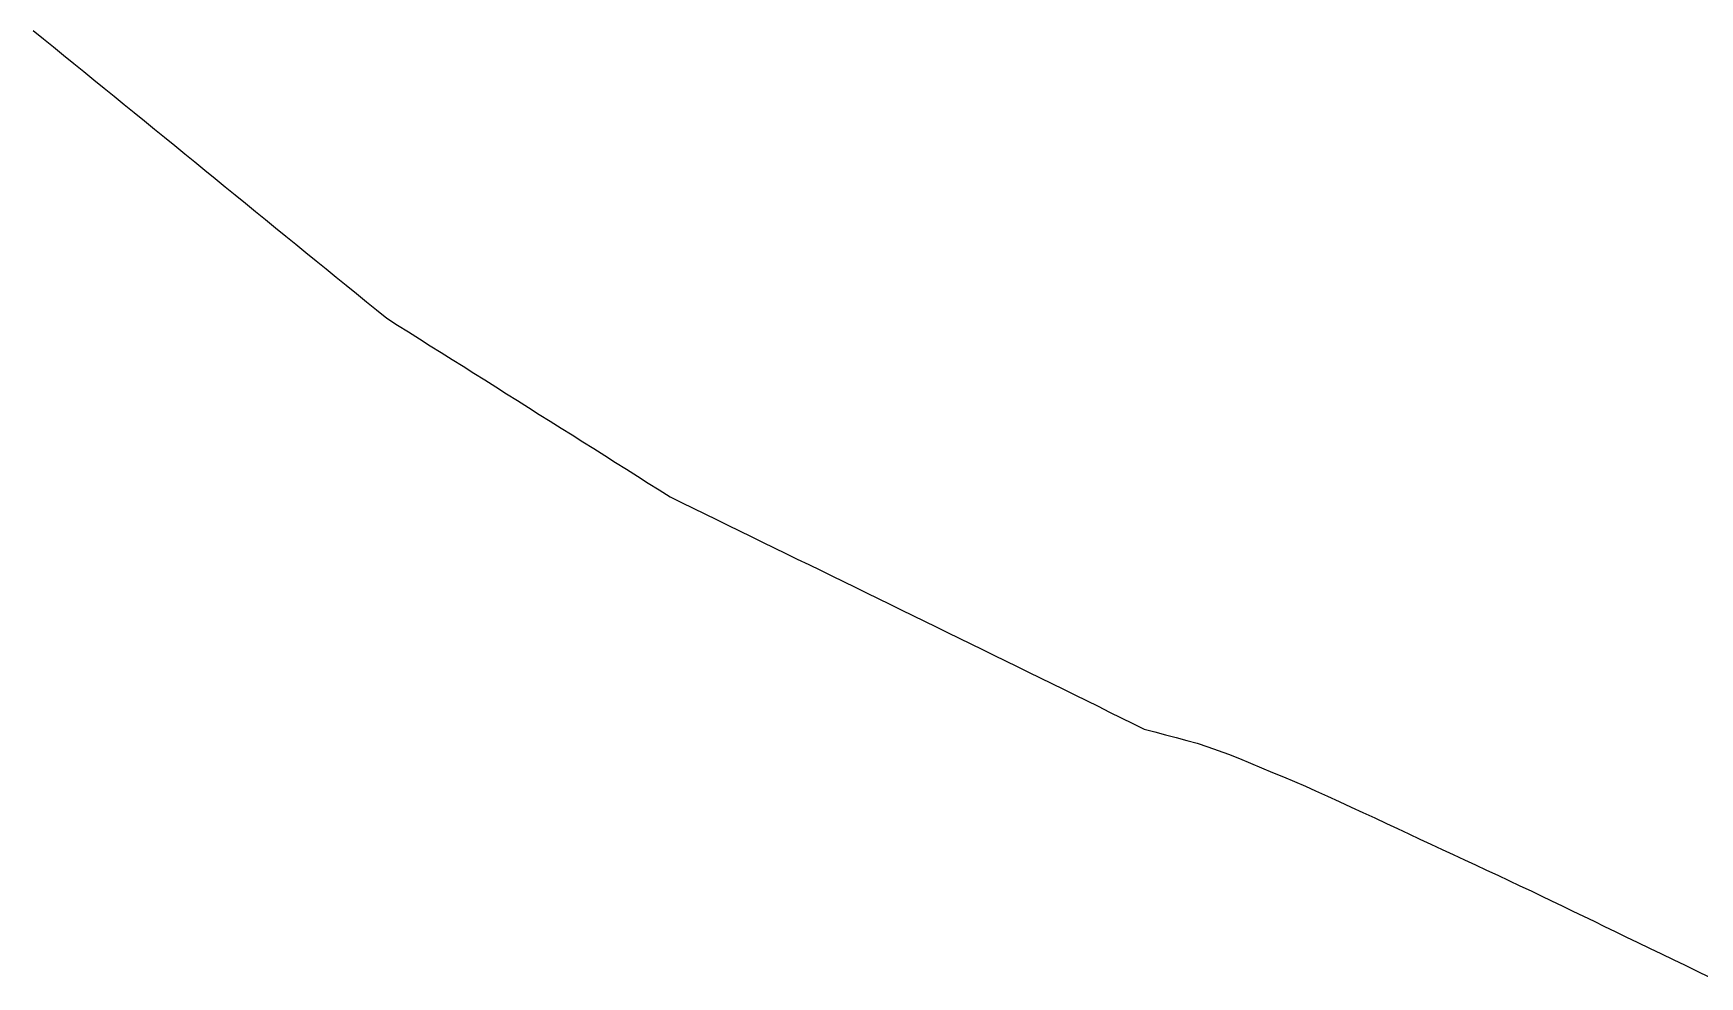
# Model space of a CAD drawing. Header units: inches. Extents: x 130170 to 284068, y 377793 to 804530.
# Drawn here: x 210605 to 211869, y 636775 to 637491 of the extents above; entities that cross this region are included whole.
import ezdxf

# ---------------------------------------------------------------- set-up
doc = ezdxf.new("R2010")
doc.units = ezdxf.units.IN
doc.header["$MEASUREMENT"] = 0
doc.layers.add('muni_il', color=7, linetype='Continuous')

msp = doc.modelspace()

# ---------------------------------------------------------------- linework, layer by layer
at = {"layer": 'muni_il'}
msp.add_lwpolyline([(210604.5, 637492.8), (210612.2, 637486.6), (210619.9, 637480.4), (210627.5, 637474.1), (210635.2, 637467.9), (210642.8, 637461.6), (210650.5, 637455.4), (210658.2, 637449.2), (210665.8, 637442.9), (210673.5, 637436.7), (210681.1, 637430.5), (210688.8, 637424.2), (210696.4, 637418), (210704.1, 637411.8), (210711.8, 637405.5), (210719.4, 637399.3), (210727.1, 637393.1), (210734.7, 637386.8), (210742.4, 637380.6), (210750.1, 637374.3), (210757.7, 637368.1), (210765.4, 637361.9), (210773, 637355.6), (210780.7, 637349.4), (210788.3, 637343.2), (210796, 637336.9), (210803.7, 637330.7), (210811.3, 637324.5), (210819, 637318.2), (210826.6, 637312), (210834.3, 637305.7), (210841.9, 637299.5), (210849.6, 637293.3), (210857.3, 637287), (210864.9, 637280.8), (210872.6, 637274.6), (210880.9, 637269.4), (210889.1, 637264.1), (210897.4, 637258.9), (210905.7, 637253.7), (210913.9, 637248.5), (210922.2, 637243.3), (210930.5, 637238.1), (210938.7, 637232.9), (210947, 637227.7), (210955.3, 637222.5), (210963.5, 637217.3), (210971.8, 637212), (210980.1, 637206.8), (210988.3, 637201.6), (210996.6, 637196.4), (211004.9, 637191.2), (211013.2, 637186), (211021.4, 637180.8), (211029.7, 637175.6), (211038, 637170.4), (211046.2, 637165.2), (211054.5, 637160), (211062.8, 637154.7), (211071, 637149.5), (211079.3, 637144.3), (211087.6, 637139.1), (211096.3, 637134.8), (211105.1, 637130.5), (211113.9, 637126.2), (211122.7, 637121.9), (211131.4, 637117.6), (211140.2, 637113.3), (211149, 637109), (211157.8, 637104.7), (211166.5, 637100.4), (211175.3, 637096.1), (211184.1, 637091.8), (211192.9, 637087.6), (211201.6, 637083.3), (211210.4, 637079), (211219.2, 637074.7), (211227.9, 637070.4), (211236.7, 637066.1), (211245.5, 637061.8), (211254.3, 637057.5), (211263, 637053.2), (211271.8, 637048.9), (211280.6, 637044.6), (211289.4, 637040.3), (211298.1, 637036), (211306.9, 637031.7), (211315.7, 637027.4), (211324.5, 637023.1), (211333.2, 637018.8), (211342, 637014.5), (211350.8, 637010.2), (211359.5, 637005.9), (211368.3, 637001.6), (211377.1, 636997.3), (211385.9, 636993), (211394.6, 636988.7), (211403.4, 636984.4), (211412.2, 636980.1), (211421, 636975.8), (211429.7, 636971.5), (211438.5, 636967.2), (211447.3, 636962.9), (211455.3, 636960.8), (211463.4, 636958.6), (211471.4, 636956.4), (211479.5, 636954.2), (211487.5, 636952.1), (211495.4, 636949.4), (211503.3, 636946.6), (211511.2, 636943.9), (211519.5, 636940.5), (211527.9, 636937), (211536.2, 636933.5), (211544.5, 636930), (211552.9, 636926.5), (211561.2, 636923), (211569.5, 636919.6), (211577.3, 636916.1), (211586.3, 636912), (211595.2, 636907.8), (211604.2, 636903.7), (211613.2, 636899.5), (211622.1, 636895.4), (211631.1, 636891.3), (211639.5, 636887.3), (211648, 636883.4), (211656.4, 636879.4), (211664.8, 636875.5), (211673.3, 636871.6), (211681.7, 636867.6), (211690.1, 636863.7), (211698.6, 636859.8), (211707, 636855.8), (211715.5, 636851.9), (211723.9, 636847.9), (211732.3, 636844), (211740.8, 636840.1), (211748.3, 636836.4), (211756.3, 636832.5), (211764.4, 636828.7), (211772.4, 636824.8), (211780.5, 636820.9), (211788.5, 636817), (211796.5, 636813.1), (211804.6, 636809.2), (211812.6, 636805.3), (211821.6, 636801), (211830.6, 636796.7), (211839.6, 636792.3), (211848.6, 636788), (211857.6, 636783.7), (211866.6, 636779.3), (211875.6, 636775)], dxfattribs=at)

doc.saveas('drawing.dxf')
